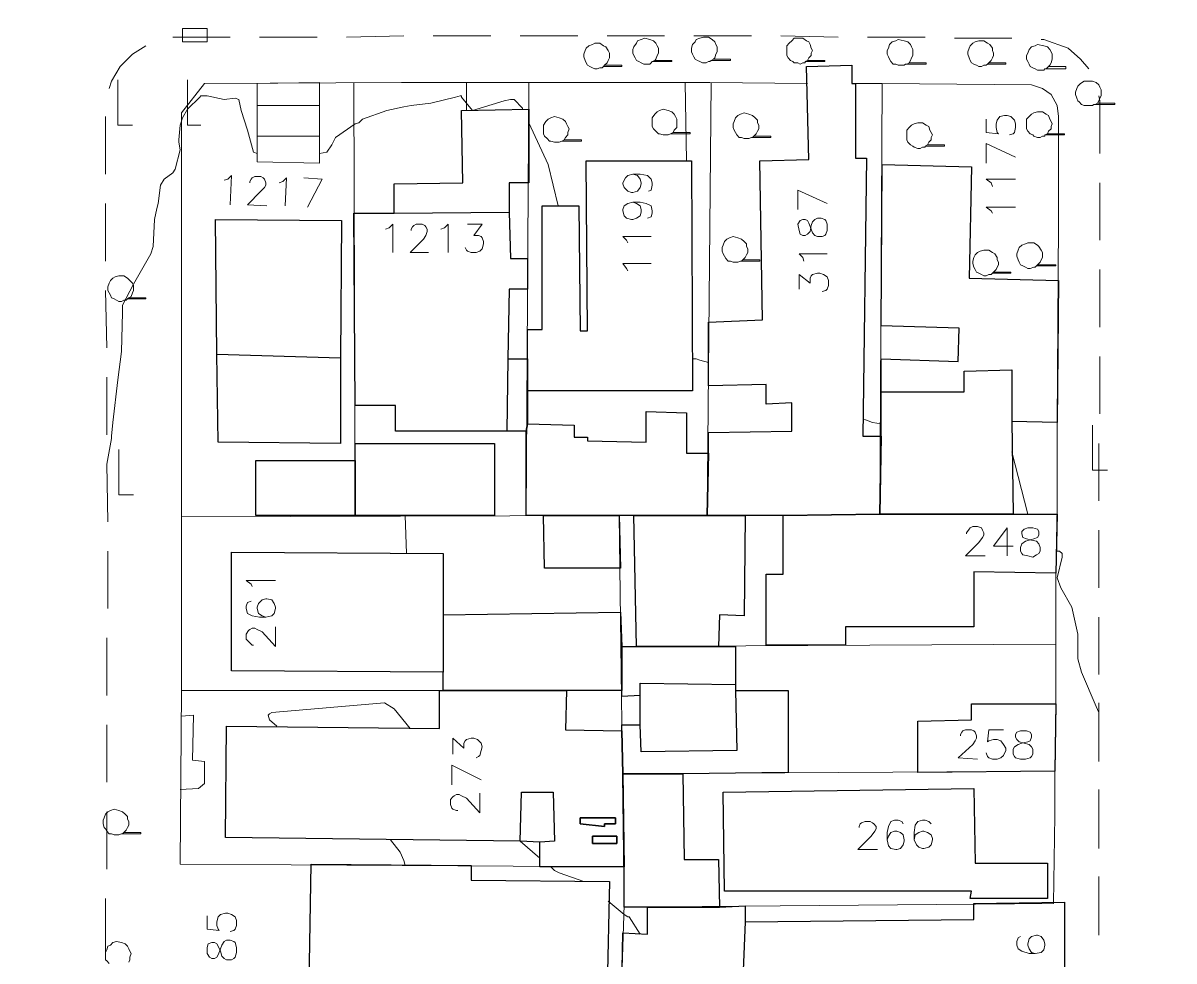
# Model space of a CAD drawing. Extents: x -2391 to 32076, y -11492 to 5852.
# Drawn here: x 4445.8 to 4525.4, y -1723.3 to -1658.4 of the extents above; entities that cross this region are included whole.
import ezdxf

# ---------------------------------------------------------------- set-up
doc = ezdxf.new("R2010")
doc.units = 0
doc.header["$LTSCALE"] = 7
for name, color, linetype in [('ALVE-CT', 3, 'CONTINUOUS'), ('PDF2_A101 - EDIFICACAO', 7, 'CONTINUOUS'), ('PDF2_A103 - PROJECAO_1', 7, 'CONTINUOUS'), ('PDF2_A112 - PRISMA_VENTILACAO', 7, 'CONTINUOUS'), ('PDF2_A118 - PISCINA', 7, 'CONTINUOUS'), ('PDF2_A122 - CASA_DE_MAQUINA', 7, 'CONTINUOUS'), ('PDF2_A123 - N DE PORTA', 7, 'CONTINUOUS'), ('PDF2_A124 - MURO', 7, 'CONTINUOUS'), ('PDF2_C301 - MEIO_FIO_2D', 7, 'CONTINUOUS'), ('PDF2_C317 - BOCA_LOBO', 7, 'CONTINUOUS'), ('PDF2_F602 - ARVORE_ISOLADA', 7, 'CONTINUOUS'), ('PDF2_I903 - POSTE', 7, 'CONTINUOUS'), ('PDF2_N1401 - CURVA_MESTRA', 7, 'CONTINUOUS'), ('PDF2_N1402 - CURVA_INTERMEDIARIA', 7, 'CONTINUOUS')]:
    doc.layers.add(name, color=color, linetype=linetype)

msp = doc.modelspace()

# ---------------------------------------------------------------- linework, layer by layer
at = {"layer": 'ALVE-CT'}
msp.add_circle((4550.796, -1271.53), 500, dxfattribs=at)
at = {"layer": 'PDF2_A101 - EDIFICACAO', "lineweight": 30}
for points in [[(4505.164, -1686.98), (4505.079, -1692.398), (4498.391, -1692.483), (4495.766, -1692.483), (4493.141, -1692.483), (4493.226, -1688.165), (4493.226, -1686.726), (4498.983, -1686.641), (4498.983, -1684.694), (4497.205, -1684.779), (4497.205, -1683.424), (4493.226, -1683.509), (4493.226, -1679.106), (4496.951, -1678.937), (4496.782, -1667.93), (4500.169, -1667.846), (4499.999, -1661.411), (4503.132, -1661.326), (4503.132, -1662.596), (4503.386, -1662.596), (4503.386, -1667.761), (4504.148, -1667.761), (4503.894, -1686.98)], [(4479.426, -1671.486), (4479.51, -1674.703), (4480.696, -1674.703), (4480.696, -1676.82), (4479.426, -1676.82), (4479.341, -1681.646), (4480.696, -1681.646), (4480.696, -1683.847), (4480.696, -1686.133), (4480.611, -1686.641), (4479.256, -1686.641), (4471.552, -1686.641), (4471.552, -1684.863), (4468.758, -1684.863), (4468.673, -1671.571), (4471.467, -1671.571), (4471.467, -1669.539), (4476.208, -1669.454), (4476.124, -1664.459), (4480.78, -1664.374), (4480.78, -1669.454), (4479.426, -1669.454)], [(4480.696, -1683.847), (4480.696, -1681.646), (4480.696, -1679.614), (4481.712, -1679.614), (4481.712, -1671.063), (4484.252, -1671.063), (4484.336, -1679.699), (4484.844, -1679.699), (4484.759, -1667.93), (4492.041, -1667.93), (4492.125, -1683.847)], [(4517.44, -1676.227), (4517.356, -1686.049), (4514.223, -1685.964), (4514.308, -1692.398), (4505.079, -1692.398), (4505.164, -1686.98), (4505.164, -1683.932), (4505.164, -1681.646), (4510.498, -1681.815), (4510.582, -1679.529), (4505.164, -1679.36), (4505.248, -1668.184), (4511.429, -1668.354), (4511.26, -1676.058)], [(4467.742, -1681.561), (4467.742, -1687.488), (4459.275, -1687.403), (4459.191, -1681.307), (4459.106, -1671.994), (4467.827, -1672.079)], [(4493.226, -1688.165), (4493.141, -1692.483), (4488.061, -1692.483), (4487.045, -1692.483), (4481.796, -1692.483), (4480.611, -1692.483), (4480.611, -1686.641), (4480.696, -1686.133), (4483.913, -1686.218), (4483.913, -1687.065), (4484.844, -1687.065), (4484.844, -1687.319), (4488.908, -1687.403), (4488.908, -1685.287), (4491.702, -1685.371), (4491.702, -1688.165)], [(4468.758, -1692.483), (4468.758, -1688.673), (4468.758, -1687.488), (4478.41, -1687.488), (4478.41, -1692.483)], [(4468.758, -1688.673), (4468.758, -1692.483), (4461.9, -1692.483), (4461.9, -1688.673)], [(4481.796, -1692.483), (4487.045, -1692.483), (4487.13, -1696.124), (4481.881, -1696.124)], [(4493.903, -1701.542), (4488.231, -1701.542), (4488.061, -1692.483), (4493.141, -1692.483), (4495.766, -1692.483), (4495.681, -1699.426), (4493.988, -1699.341)], [(4498.391, -1692.483), (4505.079, -1692.398), (4514.308, -1692.398), (4517.356, -1692.398), (4517.271, -1696.462), (4511.598, -1696.378), (4511.598, -1700.188), (4502.708, -1700.188), (4502.708, -1701.458), (4497.205, -1701.458), (4497.205, -1696.547), (4498.391, -1696.547)], [(4474.854, -1695.108), (4474.854, -1699.341), (4487.13, -1699.172), (4487.215, -1701.542), (4487.215, -1704.59), (4483.405, -1704.59), (4474.854, -1704.59), (4474.854, -1703.32), (4460.207, -1703.236), (4460.207, -1695.023)], [(4495.089, -1704.167), (4495.089, -1704.59), (4498.729, -1704.59), (4498.729, -1710.263), (4491.448, -1710.347), (4487.299, -1710.347), (4487.215, -1707.384), (4487.215, -1706.961), (4488.485, -1706.961), (4488.485, -1704.929), (4487.215, -1705.014), (4487.215, -1704.59), (4487.215, -1701.542), (4488.231, -1701.542), (4493.903, -1701.542), (4495.089, -1701.542)], [(4483.405, -1704.59), (4483.32, -1707.299), (4487.215, -1707.384), (4487.299, -1710.347), (4487.384, -1716.782), (4481.542, -1716.782), (4481.542, -1715.089), (4480.188, -1715.004), (4459.783, -1714.75), (4459.868, -1707.045), (4474.6, -1707.215), (4474.6, -1704.59), (4474.854, -1704.59)], [(4517.186, -1710.178), (4507.704, -1710.263), (4507.704, -1706.707), (4511.429, -1706.622), (4511.429, -1705.521), (4517.271, -1705.521)], [(4493.988, -1719.576), (4488.993, -1719.576), (4487.384, -1719.576), (4487.384, -1719.407), (4487.384, -1716.782), (4487.299, -1710.347), (4491.448, -1710.347), (4491.533, -1716.274), (4493.903, -1716.274)], [(4511.598, -1711.363), (4511.683, -1716.528), (4516.678, -1716.528), (4516.678, -1718.983), (4511.344, -1718.983), (4511.429, -1718.475), (4494.327, -1718.475), (4494.242, -1711.617)], [(4484.336, -1713.819), (4486.029, -1713.988), (4486.029, -1713.819), (4486.791, -1713.819), (4486.791, -1713.395), (4484.336, -1713.395)], [(4485.183, -1714.665), (4485.183, -1715.173), (4486.029, -1715.173), (4486.876, -1715.173), (4486.876, -1714.665)], [(4487.215, -1725.079), (4487.13, -1728.466), (4482.643, -1728.466), (4482.643, -1727.873), (4465.541, -1727.534), (4465.71, -1716.613), (4476.801, -1716.697), (4476.801, -1717.713), (4486.368, -1717.798), (4486.199, -1725.079)], [(4517.863, -1719.237), (4517.863, -1728.381), (4508.466, -1728.381), (4508.127, -1728.381), (4508.127, -1727.196), (4499.407, -1727.111), (4499.407, -1728.466), (4495.427, -1728.466), (4495.173, -1728.466), (4487.13, -1728.466), (4487.215, -1725.079), (4487.299, -1721.354), (4488.993, -1721.439), (4488.993, -1719.576), (4493.988, -1719.576), (4495.766, -1719.491), (4495.766, -1720.592), (4511.598, -1720.423), (4511.598, -1719.322)]]:
    msp.add_lwpolyline(points, close=True, dxfattribs=at)
at = {"layer": 'PDF2_A103 - PROJECAO_1', "lineweight": 30}
for points in [[(4479.341, -1681.646), (4479.256, -1686.641), (4471.552, -1686.641), (4471.552, -1684.863), (4468.758, -1684.863), (4468.673, -1671.571), (4471.467, -1671.571), (4479.426, -1671.486), (4479.51, -1674.703), (4480.696, -1674.703), (4480.696, -1676.82), (4479.426, -1676.82)], [(4467.742, -1681.561), (4467.742, -1687.488), (4459.275, -1687.403), (4459.191, -1681.307)], [(4514.223, -1685.964), (4514.308, -1692.398), (4505.079, -1692.398), (4505.164, -1686.98), (4505.164, -1683.932), (4510.921, -1683.932), (4510.921, -1682.493), (4514.223, -1682.408)], [(4474.854, -1699.341), (4474.854, -1703.32), (4460.207, -1703.236), (4460.207, -1695.023), (4474.854, -1695.108)], [(4495.089, -1704.167), (4495.089, -1704.59), (4495.173, -1708.739), (4488.569, -1708.823), (4488.485, -1706.961), (4488.485, -1704.929), (4488.485, -1704.082)], [(4495.766, -1720.592), (4495.427, -1728.466), (4495.173, -1728.466), (4487.13, -1728.466), (4487.215, -1725.079), (4487.299, -1721.354), (4488.993, -1721.439), (4488.993, -1719.576), (4493.988, -1719.576), (4495.766, -1719.491)]]:
    msp.add_lwpolyline(points, close=True, dxfattribs=at)
at = {"layer": 'PDF2_A112 - PRISMA_VENTILACAO', "lineweight": 30}
for points in [[(4484.336, -1713.395), (4486.791, -1713.395), (4486.791, -1713.819), (4486.029, -1713.819), (4486.029, -1713.988), (4484.336, -1713.819)], [(4485.183, -1714.665), (4486.876, -1714.665), (4486.876, -1715.173), (4486.029, -1715.173), (4485.183, -1715.173)]]:
    msp.add_lwpolyline(points, close=True, dxfattribs=at)
at = {"layer": 'PDF2_A118 - PISCINA', "lineweight": 9}
msp.add_lwpolyline([(4461.985, -1668.015), (4461.985, -1662.596), (4466.303, -1662.512), (4466.303, -1668.1)], close=True, dxfattribs=at)
for points in [[(4461.985, -1664.12), (4466.303, -1664.12)], [(4461.985, -1666.237), (4466.303, -1666.237)]]:
    msp.add_lwpolyline(points, dxfattribs=at)
at = {"layer": 'PDF2_A122 - CASA_DE_MAQUINA', "lineweight": 30}
msp.add_lwpolyline([(4481.542, -1715.089), (4480.188, -1715.004), (4480.272, -1711.617), (4482.474, -1711.617), (4482.558, -1715.004)], close=True, dxfattribs=at)
at = {"layer": 'PDF2_A123 - N DE PORTA', "lineweight": 9}
for points in [[(4512.445, -1665.052), (4512.445, -1665.983), (4513.292, -1666.068), (4513.207, -1665.983), (4513.122, -1665.644), (4513.122, -1665.39), (4513.207, -1665.136), (4513.376, -1664.882), (4513.715, -1664.798), (4513.884, -1664.798), (4514.138, -1664.882), (4514.392, -1665.136), (4514.477, -1665.39), (4514.477, -1665.644), (4514.392, -1665.983), (4514.308, -1666.068), (4514.054, -1666.152)], [(4514.477, -1667.676), (4512.445, -1666.745), (4512.445, -1668.1)], [(4487.977, -1668.862), (4488.315, -1668.946), (4488.485, -1669.2), (4488.569, -1669.454), (4488.569, -1669.539), (4488.485, -1669.793), (4488.315, -1670.047), (4487.977, -1670.132), (4487.892, -1670.132), (4487.638, -1670.047), (4487.384, -1669.793), (4487.299, -1669.539), (4487.299, -1669.454), (4487.469, -1669.116), (4487.638, -1668.946), (4487.977, -1668.862), (4488.485, -1668.862), (4488.993, -1668.946), (4489.247, -1669.2), (4489.331, -1669.454), (4489.331, -1669.624), (4489.247, -1669.962), (4489.077, -1670.047)], [(4459.699, -1669.285), (4459.953, -1669.2), (4460.207, -1668.946), (4460.122, -1670.978)], [(4461.477, -1669.454), (4461.477, -1669.37), (4461.561, -1669.2), (4461.646, -1669.116), (4461.815, -1669.031), (4462.239, -1669.031), (4462.408, -1669.116), (4462.493, -1669.2), (4462.577, -1669.454), (4462.577, -1669.624), (4462.493, -1669.793), (4462.239, -1670.047), (4461.307, -1670.978), (4462.662, -1671.063)], [(4463.509, -1669.454), (4463.763, -1669.37), (4464.017, -1669.116), (4463.932, -1671.063)], [(4465.456, -1671.148), (4466.472, -1669.2), (4465.202, -1669.116)], [(4512.868, -1669.708), (4512.784, -1669.454), (4512.445, -1669.2), (4514.477, -1669.2)], [(4501.438, -1670.894), (4499.407, -1669.962), (4499.407, -1671.317)], [(4487.977, -1670.809), (4488.231, -1670.894), (4488.485, -1671.063), (4488.569, -1671.317), (4488.569, -1671.486), (4488.485, -1671.74), (4488.231, -1671.91), (4487.977, -1671.994), (4487.892, -1671.994), (4487.553, -1671.91), (4487.384, -1671.74), (4487.299, -1671.402), (4487.299, -1671.317), (4487.384, -1671.063), (4487.638, -1670.894), (4487.977, -1670.809), (4488.485, -1670.809), (4488.908, -1670.894), (4489.247, -1671.063), (4489.331, -1671.402), (4489.331, -1671.571), (4489.247, -1671.825), (4488.993, -1671.91)], [(4512.868, -1671.571), (4512.784, -1671.402), (4512.445, -1671.148), (4514.477, -1671.148)], [(4470.874, -1672.671), (4471.128, -1672.587), (4471.382, -1672.333), (4471.382, -1674.28)], [(4472.652, -1672.756), (4472.652, -1672.671), (4472.737, -1672.502), (4472.822, -1672.417), (4472.991, -1672.333), (4473.414, -1672.333), (4473.584, -1672.417), (4473.668, -1672.502), (4473.753, -1672.671), (4473.753, -1672.841), (4473.668, -1673.095), (4473.499, -1673.349), (4472.568, -1674.28), (4473.838, -1674.28)], [(4474.684, -1672.671), (4474.938, -1672.587), (4475.192, -1672.333), (4475.192, -1674.28)], [(4476.547, -1672.333), (4477.563, -1672.333), (4476.97, -1673.095), (4477.309, -1673.095), (4477.478, -1673.179), (4477.563, -1673.264), (4477.648, -1673.518), (4477.648, -1673.687), (4477.563, -1674.026), (4477.394, -1674.195), (4477.14, -1674.28), (4476.801, -1674.28), (4476.547, -1674.195), (4476.462, -1674.111), (4476.378, -1673.941)], [(4487.638, -1673.603), (4487.553, -1673.433), (4487.299, -1673.179), (4489.247, -1673.179)], [(4499.83, -1674.873), (4499.745, -1674.619), (4499.491, -1674.365), (4501.438, -1674.365)], [(4487.638, -1675.55), (4487.553, -1675.381), (4487.299, -1675.042), (4489.247, -1675.042)], [(4499.491, -1676.82), (4499.491, -1675.804), (4500.253, -1676.397), (4500.253, -1676.058), (4500.338, -1675.889), (4500.423, -1675.804), (4500.761, -1675.719), (4500.931, -1675.719), (4501.184, -1675.804), (4501.438, -1675.973), (4501.523, -1676.227), (4501.523, -1676.566), (4501.438, -1676.82), (4501.354, -1676.905), (4501.1, -1676.989)], [(4511.09, -1693.753), (4511.09, -1693.668), (4511.26, -1693.414), (4511.344, -1693.33), (4511.514, -1693.245), (4511.852, -1693.245), (4512.106, -1693.33), (4512.191, -1693.499), (4512.276, -1693.668), (4512.276, -1693.838), (4512.191, -1694.007), (4511.937, -1694.346), (4511.006, -1695.277), (4512.36, -1695.277)], [(4513.884, -1695.277), (4513.884, -1693.33), (4512.953, -1694.6), (4514.308, -1694.6)], [(4461.646, -1697.394), (4461.561, -1697.224), (4461.223, -1696.97), (4463.255, -1696.97)], [(4461.561, -1698.41), (4461.307, -1698.494), (4461.223, -1698.748), (4461.223, -1698.918), (4461.307, -1699.256), (4461.646, -1699.426), (4462.154, -1699.51), (4462.577, -1699.51), (4463.001, -1699.426), (4463.17, -1699.256), (4463.255, -1698.918), (4463.255, -1698.833), (4463.17, -1698.579), (4463.001, -1698.325), (4462.662, -1698.24), (4462.577, -1698.24), (4462.323, -1698.325), (4462.069, -1698.579), (4461.985, -1698.833), (4461.985, -1698.918), (4462.069, -1699.256), (4462.323, -1699.426), (4462.577, -1699.51)], [(4461.731, -1701.458), (4461.646, -1701.458), (4461.477, -1701.288), (4461.392, -1701.204), (4461.223, -1701.034), (4461.223, -1700.696), (4461.392, -1700.442), (4461.477, -1700.357), (4461.646, -1700.272), (4461.815, -1700.272), (4461.985, -1700.357), (4462.323, -1700.526), (4463.255, -1701.542), (4463.255, -1700.188)], [(4475.531, -1708.993), (4475.531, -1707.892), (4476.293, -1708.569), (4476.293, -1708.231), (4476.378, -1708.061), (4476.462, -1707.977), (4476.801, -1707.892), (4476.97, -1707.892), (4477.224, -1707.977), (4477.478, -1708.231), (4477.563, -1708.485), (4477.478, -1708.739), (4477.394, -1709.077), (4477.309, -1709.162), (4477.14, -1709.247)], [(4510.667, -1707.723), (4510.667, -1707.638), (4510.752, -1707.469), (4510.836, -1707.384), (4511.006, -1707.299), (4511.429, -1707.299), (4511.598, -1707.384), (4511.683, -1707.469), (4511.768, -1707.723), (4511.768, -1707.892), (4511.683, -1708.061), (4511.514, -1708.315), (4510.498, -1709.247), (4511.852, -1709.331)], [(4513.63, -1707.299), (4512.614, -1707.299), (4512.53, -1708.146), (4512.614, -1708.061), (4512.953, -1707.977), (4513.207, -1707.977), (4513.461, -1708.061), (4513.63, -1708.315), (4513.8, -1708.569), (4513.8, -1708.739), (4513.63, -1709.077), (4513.461, -1709.247), (4513.207, -1709.331), (4512.868, -1709.331), (4512.614, -1709.247), (4512.53, -1709.162), (4512.445, -1708.908)], [(4477.478, -1710.771), (4475.446, -1709.755), (4475.446, -1711.109)], [(4475.87, -1712.887), (4475.785, -1712.887), (4475.531, -1712.803), (4475.446, -1712.718), (4475.362, -1712.464), (4475.362, -1712.125), (4475.531, -1711.956), (4475.616, -1711.871), (4475.785, -1711.787), (4475.954, -1711.787), (4476.124, -1711.871), (4476.462, -1712.041), (4477.394, -1713.057), (4477.394, -1711.702)], [(4503.64, -1714.073), (4503.64, -1713.988), (4503.724, -1713.819), (4503.809, -1713.734), (4504.063, -1713.649), (4504.402, -1713.649), (4504.571, -1713.734), (4504.656, -1713.819), (4504.825, -1713.988), (4504.825, -1714.157), (4504.74, -1714.327), (4504.486, -1714.665), (4503.555, -1715.597), (4504.91, -1715.597)], [(4506.688, -1713.819), (4506.603, -1713.649), (4506.349, -1713.565), (4506.095, -1713.565), (4505.841, -1713.649), (4505.672, -1713.988), (4505.587, -1714.411), (4505.587, -1714.919), (4505.672, -1715.343), (4505.841, -1715.512), (4506.18, -1715.597), (4506.264, -1715.597), (4506.518, -1715.512), (4506.688, -1715.258), (4506.772, -1715.004), (4506.772, -1714.919), (4506.688, -1714.581), (4506.518, -1714.411), (4506.264, -1714.327), (4506.095, -1714.327), (4505.841, -1714.411), (4505.672, -1714.665), (4505.587, -1714.919)], [(4508.635, -1713.819), (4508.466, -1713.649), (4508.212, -1713.565), (4508.042, -1713.565), (4507.704, -1713.649), (4507.534, -1713.903), (4507.45, -1714.411), (4507.45, -1714.919), (4507.619, -1715.258), (4507.788, -1715.427), (4508.042, -1715.512), (4508.127, -1715.512), (4508.466, -1715.427), (4508.635, -1715.258), (4508.72, -1714.919), (4508.72, -1714.835), (4508.635, -1714.581), (4508.381, -1714.411), (4508.127, -1714.327), (4508.042, -1714.327), (4507.788, -1714.411), (4507.534, -1714.581), (4507.45, -1714.919)], [(4458.513, -1720.169), (4458.513, -1721.1), (4459.36, -1721.185), (4459.275, -1721.1), (4459.191, -1720.846), (4459.191, -1720.592), (4459.275, -1720.253), (4459.445, -1720.084), (4459.783, -1719.999), (4459.953, -1719.999), (4460.207, -1720.084), (4460.461, -1720.253), (4460.545, -1720.507), (4460.545, -1720.846), (4460.461, -1721.1), (4460.376, -1721.185), (4460.122, -1721.269)], [(4514.816, -1721.608), (4514.646, -1721.693), (4514.562, -1721.946), (4514.562, -1722.2), (4514.646, -1722.454), (4514.9, -1722.624), (4515.408, -1722.793), (4515.832, -1722.793), (4516.255, -1722.708), (4516.424, -1722.539), (4516.509, -1722.2), (4516.509, -1722.116), (4516.424, -1721.862), (4516.255, -1721.608), (4516.001, -1721.523), (4515.916, -1721.523), (4515.578, -1721.608), (4515.408, -1721.777), (4515.324, -1722.116), (4515.324, -1722.2), (4515.408, -1722.454), (4515.578, -1722.708), (4515.832, -1722.793)]]:
    msp.add_lwpolyline(points, dxfattribs=at)
for points in [[(4499.491, -1672.756), (4499.576, -1673.01), (4499.745, -1673.095), (4499.915, -1673.095), (4500.084, -1673.01), (4500.253, -1672.841), (4500.338, -1672.417), (4500.423, -1672.164), (4500.592, -1671.994), (4500.761, -1671.91), (4501.015, -1671.91), (4501.269, -1671.994), (4501.354, -1672.079), (4501.438, -1672.333), (4501.438, -1672.756), (4501.354, -1673.01), (4501.269, -1673.095), (4501.1, -1673.179), (4500.761, -1673.179), (4500.592, -1673.095), (4500.423, -1672.925), (4500.338, -1672.671), (4500.169, -1672.248), (4500.084, -1672.079), (4499.915, -1671.994), (4499.745, -1671.994), (4499.576, -1672.079), (4499.407, -1672.333)], [(4515.324, -1693.33), (4515.07, -1693.414), (4514.9, -1693.584), (4514.9, -1693.753), (4514.985, -1694.007), (4515.239, -1694.092), (4515.578, -1694.176), (4515.916, -1694.261), (4516.086, -1694.43), (4516.17, -1694.684), (4516.17, -1694.938), (4516.086, -1695.108), (4515.916, -1695.192), (4515.662, -1695.362), (4515.324, -1695.277), (4514.985, -1695.192), (4514.9, -1695.108), (4514.816, -1694.938), (4514.816, -1694.684), (4514.9, -1694.43), (4515.154, -1694.261), (4515.408, -1694.176), (4515.747, -1694.092), (4516.001, -1694.007), (4516.086, -1693.838), (4516.086, -1693.584), (4516.001, -1693.414), (4515.662, -1693.33)], [(4514.816, -1707.384), (4514.562, -1707.469), (4514.477, -1707.638), (4514.477, -1707.807), (4514.562, -1707.977), (4514.731, -1708.146), (4515.07, -1708.231), (4515.408, -1708.315), (4515.578, -1708.485), (4515.662, -1708.654), (4515.662, -1708.993), (4515.578, -1709.162), (4515.493, -1709.247), (4515.154, -1709.331), (4514.816, -1709.331), (4514.477, -1709.247), (4514.392, -1709.162), (4514.308, -1708.993), (4514.308, -1708.654), (4514.392, -1708.485), (4514.646, -1708.315), (4514.9, -1708.231), (4515.324, -1708.146), (4515.493, -1708.061), (4515.578, -1707.807), (4515.578, -1707.638), (4515.493, -1707.469), (4515.239, -1707.384)], [(4458.513, -1722.793), (4458.683, -1723.047), (4458.852, -1723.132), (4459.021, -1723.132), (4459.191, -1723.047), (4459.275, -1722.878), (4459.445, -1722.454), (4459.529, -1722.2), (4459.699, -1721.946), (4459.868, -1721.862), (4460.122, -1721.862), (4460.376, -1721.946), (4460.461, -1722.031), (4460.545, -1722.37), (4460.545, -1722.708), (4460.461, -1723.047), (4460.376, -1723.132), (4460.207, -1723.216), (4459.868, -1723.216), (4459.699, -1723.132), (4459.529, -1722.962), (4459.445, -1722.624), (4459.275, -1722.285), (4459.191, -1722.116), (4459.021, -1722.031), (4458.852, -1722.031), (4458.598, -1722.116), (4458.513, -1722.37)]]:
    msp.add_lwpolyline(points, close=True, dxfattribs=at)
at = {"layer": 'PDF2_A124 - MURO', "lineweight": 9}
for points in [[(4487.384, -1716.782), (4456.651, -1716.613), (4456.735, -1704.59), (4456.735, -1696.293), (4456.735, -1692.737), (4456.735, -1692.568), (4456.735, -1690.282), (4456.735, -1689.689), (4456.735, -1664.628), (4458.344, -1662.596), (4471.975, -1662.512), (4473.753, -1662.512), (4491.617, -1662.512), (4491.702, -1662.512), (4493.311, -1662.512), (4500.084, -1662.596)], [(4468.673, -1662.512), (4468.758, -1692.483)], [(4476.462, -1664.459), (4476.462, -1662.512)], [(4480.78, -1662.512), (4480.611, -1692.483)], [(4491.617, -1662.512), (4491.702, -1667.93)], [(4493.395, -1662.512), (4493.141, -1692.483)], [(4503.132, -1662.596), (4503.386, -1662.596), (4505.248, -1662.596), (4515.578, -1662.681), (4516.34, -1662.935), (4516.932, -1663.358), (4517.356, -1664.12), (4517.44, -1664.882), (4517.44, -1668.523), (4517.44, -1672.248), (4517.356, -1686.133), (4517.356, -1691.89), (4517.271, -1696.547), (4517.271, -1701.288), (4517.271, -1701.373), (4517.271, -1705.437), (4517.186, -1710.178), (4517.186, -1713.226), (4517.102, -1719.322), (4487.384, -1719.576)], [(4505.248, -1662.596), (4505.079, -1692.398)], [(4456.735, -1692.568), (4517.356, -1692.398)], [(4472.229, -1692.483), (4472.314, -1695.108)], [(4486.375, -1767.363), (4486.537, -1746.33), (4487.384, -1719.407), (4487.045, -1692.483)], [(4517.271, -1701.373), (4487.215, -1701.542)], [(4456.735, -1704.59), (4487.215, -1704.59)], [(4456.651, -1711.448), (4457.921, -1711.363), (4458.344, -1711.025), (4458.344, -1709.501), (4457.497, -1709.416), (4457.582, -1706.283), (4456.735, -1706.368)], [(4487.299, -1710.347), (4517.186, -1710.178)]]:
    msp.add_lwpolyline(points, dxfattribs=at)
at = {"layer": 'PDF2_C301 - MEIO_FIO_2D', "lineweight": 9}
for points in [[(4460.122, -1659.379), (4456.566, -1659.379), (4456.143, -1659.379)], [(4466.133, -1659.379), (4462.154, -1659.379)], [(4472.144, -1659.294), (4468.165, -1659.379)], [(4478.156, -1659.294), (4474.176, -1659.294)], [(4484.167, -1659.294), (4480.188, -1659.294)], [(4490.178, -1659.294), (4486.199, -1659.294)], [(4496.189, -1659.294), (4494.581, -1659.294), (4492.21, -1659.294)], [(4502.2, -1659.379), (4498.221, -1659.294)], [(4508.212, -1659.379), (4504.232, -1659.379)], [(4454.28, -1659.972), (4453.349, -1660.564), (4452.502, -1661.411), (4451.909, -1662.427), (4451.74, -1662.935)], [(4454.28, -1659.972), (4454.28, -1659.972)], [(4514.223, -1659.464), (4514.054, -1659.464), (4510.244, -1659.464)], [(4519.557, -1661.58), (4518.964, -1660.903), (4518.117, -1660.141), (4516.424, -1659.548), (4516.255, -1659.548)], [(4520.319, -1667.422), (4520.319, -1666.999), (4520.319, -1663.782), (4520.234, -1663.443)], [(4451.486, -1664.882), (4451.486, -1664.967), (4451.486, -1668.862)], [(4520.319, -1673.433), (4520.319, -1669.454)], [(4451.486, -1670.894), (4451.486, -1674.873)], [(4520.319, -1679.445), (4520.319, -1675.465)], [(4451.486, -1676.905), (4451.571, -1680.884)], [(4520.319, -1685.456), (4520.319, -1681.477)], [(4451.571, -1682.916), (4451.571, -1686.895)], [(4520.234, -1691.467), (4520.234, -1687.488)], [(4451.571, -1688.927), (4451.655, -1692.906)], [(4520.234, -1697.478), (4520.234, -1693.499)], [(4451.655, -1694.938), (4451.655, -1696.378), (4451.655, -1698.918)], [(4520.234, -1703.49), (4520.234, -1699.51)], [(4451.571, -1700.95), (4451.571, -1704.929)], [(4520.234, -1709.501), (4520.234, -1705.437)], [(4451.571, -1706.961), (4451.571, -1710.94)], [(4520.234, -1715.512), (4520.234, -1711.448)], [(4451.571, -1712.972), (4451.571, -1716.951)], [(4520.234, -1721.523), (4520.234, -1717.459)], [(4451.486, -1718.983), (4451.486, -1722.962)]]:
    msp.add_lwpolyline(points, dxfattribs=at)
at = {"layer": 'PDF2_C317 - BOCA_LOBO', "lineweight": 9}
msp.add_lwpolyline([(4456.82, -1659.718), (4458.513, -1659.718), (4458.513, -1658.786), (4456.82, -1658.786)], close=True, dxfattribs=at)
at = {"layer": 'PDF2_F602 - ARVORE_ISOLADA', "lineweight": 9}
for points in [[(4493.565, -1660.903), (4493.395, -1660.988), (4493.311, -1661.072), (4493.226, -1661.072), (4493.057, -1661.157), (4492.803, -1661.157), (4492.633, -1661.072), (4492.464, -1660.988), (4492.295, -1660.903), (4492.21, -1660.734), (4492.125, -1660.564), (4492.041, -1660.395), (4492.041, -1660.141), (4492.125, -1659.887), (4492.295, -1659.718), (4492.379, -1659.548), (4492.633, -1659.464), (4492.887, -1659.379), (4493.226, -1659.379), (4493.48, -1659.548), (4493.649, -1659.718), (4493.734, -1659.887), (4493.819, -1660.056), (4493.819, -1660.226), (4493.819, -1660.395), (4493.734, -1660.564), (4493.649, -1660.818), (4493.565, -1660.903), (4493.395, -1660.988), (4494.75, -1660.988), (4494.75, -1660.903)], [(4486.029, -1661.326), (4485.945, -1661.411), (4485.86, -1661.496), (4485.691, -1661.496), (4485.521, -1661.58), (4485.352, -1661.58), (4485.183, -1661.496), (4485.013, -1661.411), (4484.844, -1661.326), (4484.759, -1661.157), (4484.675, -1660.988), (4484.59, -1660.734), (4484.59, -1660.564), (4484.675, -1660.31), (4484.759, -1660.141), (4484.929, -1659.972), (4485.183, -1659.887), (4485.352, -1659.802), (4485.691, -1659.802), (4485.945, -1659.972), (4486.114, -1660.056), (4486.283, -1660.31), (4486.368, -1660.48), (4486.368, -1660.649), (4486.368, -1660.818), (4486.283, -1660.988), (4486.199, -1661.157), (4486.029, -1661.326), (4485.945, -1661.411), (4487.215, -1661.411), (4487.215, -1661.326)], [(4489.501, -1660.988), (4489.331, -1661.072), (4489.247, -1661.157), (4489.162, -1661.242), (4488.993, -1661.242), (4488.739, -1661.242), (4488.569, -1661.157), (4488.4, -1661.072), (4488.231, -1660.988), (4488.146, -1660.818), (4488.061, -1660.649), (4487.977, -1660.48), (4487.977, -1660.226), (4488.061, -1660.056), (4488.231, -1659.802), (4488.315, -1659.633), (4488.569, -1659.548), (4488.823, -1659.464), (4489.162, -1659.548), (4489.416, -1659.633), (4489.585, -1659.802), (4489.67, -1659.972), (4489.755, -1660.141), (4489.755, -1660.31), (4489.755, -1660.48), (4489.67, -1660.649), (4489.585, -1660.903), (4489.501, -1660.988), (4489.331, -1661.072), (4490.686, -1661.072), (4490.686, -1660.988)], [(4500.084, -1660.988), (4499.915, -1661.072), (4499.915, -1661.157), (4499.745, -1661.157), (4499.576, -1661.242), (4499.407, -1661.157), (4499.153, -1661.157), (4499.068, -1661.072), (4498.899, -1660.988), (4498.729, -1660.818), (4498.645, -1660.649), (4498.645, -1660.395), (4498.645, -1660.226), (4498.645, -1659.972), (4498.814, -1659.802), (4498.983, -1659.633), (4499.153, -1659.464), (4499.407, -1659.464), (4499.745, -1659.464), (4499.999, -1659.633), (4500.169, -1659.718), (4500.253, -1659.887), (4500.338, -1660.141), (4500.423, -1660.31), (4500.338, -1660.48), (4500.338, -1660.649), (4500.169, -1660.818), (4500.084, -1660.988), (4499.915, -1661.072), (4501.269, -1661.072), (4501.269, -1660.988)], [(4507.111, -1661.157), (4506.942, -1661.242), (4506.857, -1661.242), (4506.772, -1661.326), (4506.518, -1661.326), (4506.349, -1661.326), (4506.18, -1661.242), (4506.01, -1661.242), (4505.841, -1661.072), (4505.756, -1660.903), (4505.672, -1660.734), (4505.587, -1660.564), (4505.587, -1660.31), (4505.672, -1660.141), (4505.756, -1659.887), (4505.926, -1659.718), (4506.18, -1659.633), (4506.349, -1659.548), (4506.772, -1659.633), (4507.026, -1659.718), (4507.196, -1659.887), (4507.28, -1660.056), (4507.365, -1660.226), (4507.365, -1660.395), (4507.365, -1660.649), (4507.28, -1660.818), (4507.196, -1660.988), (4507.111, -1661.157), (4506.942, -1661.242), (4508.296, -1661.242), (4508.296, -1661.157)], [(4512.614, -1661.157), (4512.53, -1661.242), (4512.445, -1661.326), (4512.276, -1661.326), (4512.106, -1661.411), (4511.937, -1661.411), (4511.768, -1661.326), (4511.598, -1661.242), (4511.429, -1661.157), (4511.344, -1660.988), (4511.26, -1660.818), (4511.175, -1660.564), (4511.175, -1660.395), (4511.26, -1660.141), (4511.344, -1659.972), (4511.514, -1659.802), (4511.683, -1659.718), (4511.937, -1659.633), (4512.276, -1659.633), (4512.53, -1659.802), (4512.699, -1659.887), (4512.868, -1660.141), (4512.868, -1660.31), (4512.953, -1660.48), (4512.953, -1660.649), (4512.868, -1660.818), (4512.784, -1660.988), (4512.614, -1661.157), (4512.53, -1661.242), (4513.8, -1661.242), (4513.8, -1661.157)], [(4516.763, -1661.411), (4516.594, -1661.58), (4516.509, -1661.58), (4516.424, -1661.665), (4516.17, -1661.665), (4516.001, -1661.665), (4515.832, -1661.58), (4515.662, -1661.496), (4515.493, -1661.411), (4515.408, -1661.242), (4515.324, -1661.072), (4515.239, -1660.903), (4515.239, -1660.649), (4515.324, -1660.48), (4515.408, -1660.226), (4515.578, -1660.056), (4515.832, -1659.972), (4516.001, -1659.887), (4516.424, -1659.972), (4516.678, -1660.056), (4516.848, -1660.226), (4516.932, -1660.395), (4517.017, -1660.564), (4517.017, -1660.734), (4517.017, -1660.903), (4516.932, -1661.157), (4516.848, -1661.326), (4516.763, -1661.411), (4516.594, -1661.58), (4517.948, -1661.58), (4517.948, -1661.411)], [(4520.149, -1663.951), (4519.98, -1664.036), (4519.895, -1664.036), (4519.811, -1664.12), (4519.557, -1664.12), (4519.387, -1664.12), (4519.218, -1664.12), (4519.049, -1664.036), (4518.879, -1663.866), (4518.795, -1663.782), (4518.71, -1663.612), (4518.625, -1663.358), (4518.625, -1663.189), (4518.71, -1662.935), (4518.795, -1662.766), (4518.964, -1662.596), (4519.218, -1662.427), (4519.472, -1662.427), (4519.811, -1662.427), (4520.065, -1662.512), (4520.234, -1662.681), (4520.319, -1662.85), (4520.403, -1663.02), (4520.403, -1663.274), (4520.403, -1663.443), (4520.319, -1663.612), (4520.234, -1663.782), (4520.149, -1663.951), (4519.98, -1664.036), (4521.335, -1664.036), (4521.335, -1663.951)], [(4483.236, -1666.491), (4483.066, -1666.576), (4482.897, -1666.66), (4482.728, -1666.66), (4482.558, -1666.66), (4482.304, -1666.576), (4482.22, -1666.576), (4482.05, -1666.406), (4481.881, -1666.237), (4481.796, -1666.068), (4481.796, -1665.898), (4481.796, -1665.644), (4481.796, -1665.475), (4481.966, -1665.221), (4482.135, -1665.052), (4482.304, -1664.967), (4482.558, -1664.882), (4482.897, -1664.967), (4483.151, -1665.052), (4483.32, -1665.221), (4483.405, -1665.39), (4483.49, -1665.56), (4483.574, -1665.729), (4483.49, -1665.983), (4483.49, -1666.152), (4483.32, -1666.322), (4483.236, -1666.491), (4483.066, -1666.576), (4484.421, -1666.576), (4484.421, -1666.491)], [(4490.771, -1665.983), (4490.601, -1666.068), (4490.432, -1666.152), (4490.263, -1666.152), (4490.093, -1666.152), (4489.839, -1666.068), (4489.755, -1666.068), (4489.585, -1665.898), (4489.416, -1665.729), (4489.331, -1665.56), (4489.331, -1665.39), (4489.331, -1665.136), (4489.331, -1664.967), (4489.501, -1664.713), (4489.67, -1664.544), (4489.839, -1664.459), (4490.093, -1664.374), (4490.432, -1664.459), (4490.686, -1664.544), (4490.855, -1664.713), (4490.94, -1664.882), (4491.025, -1665.052), (4491.025, -1665.221), (4491.025, -1665.475), (4491.025, -1665.644), (4490.855, -1665.814), (4490.771, -1665.983), (4490.601, -1666.068), (4491.956, -1666.068), (4491.956, -1665.983)], [(4496.359, -1666.237), (4496.274, -1666.322), (4496.189, -1666.322), (4496.02, -1666.406), (4495.851, -1666.406), (4495.681, -1666.406), (4495.512, -1666.322), (4495.343, -1666.322), (4495.173, -1666.152), (4495.089, -1665.983), (4495.004, -1665.814), (4494.919, -1665.644), (4494.919, -1665.39), (4495.004, -1665.221), (4495.089, -1664.967), (4495.258, -1664.798), (4495.427, -1664.713), (4495.681, -1664.628), (4496.02, -1664.713), (4496.274, -1664.798), (4496.443, -1664.967), (4496.613, -1665.136), (4496.613, -1665.306), (4496.697, -1665.475), (4496.697, -1665.729), (4496.613, -1665.898), (4496.528, -1666.068), (4496.359, -1666.237), (4496.274, -1666.322), (4497.544, -1666.322), (4497.544, -1666.237)], [(4516.678, -1666.068), (4516.509, -1666.152), (4516.509, -1666.237), (4516.34, -1666.237), (4516.17, -1666.322), (4516.001, -1666.322), (4515.747, -1666.237), (4515.662, -1666.152), (4515.493, -1666.068), (4515.324, -1665.898), (4515.239, -1665.729), (4515.239, -1665.475), (4515.239, -1665.306), (4515.239, -1665.052), (4515.408, -1664.882), (4515.578, -1664.713), (4515.747, -1664.628), (4516.001, -1664.544), (4516.34, -1664.544), (4516.594, -1664.713), (4516.763, -1664.798), (4516.848, -1665.052), (4516.932, -1665.221), (4517.017, -1665.39), (4516.932, -1665.56), (4516.932, -1665.729), (4516.763, -1665.898), (4516.678, -1666.068), (4516.509, -1666.152), (4517.863, -1666.152), (4517.863, -1666.068)], [(4508.381, -1666.83), (4508.212, -1666.914), (4508.212, -1666.999), (4508.042, -1666.999), (4507.873, -1667.084), (4507.704, -1667.084), (4507.45, -1666.999), (4507.365, -1666.914), (4507.196, -1666.83), (4507.026, -1666.66), (4506.942, -1666.491), (4506.942, -1666.237), (4506.942, -1666.068), (4506.942, -1665.814), (4507.111, -1665.644), (4507.28, -1665.475), (4507.45, -1665.39), (4507.704, -1665.306), (4508.042, -1665.306), (4508.296, -1665.475), (4508.466, -1665.56), (4508.55, -1665.814), (4508.635, -1665.983), (4508.72, -1666.152), (4508.635, -1666.322), (4508.635, -1666.491), (4508.466, -1666.66), (4508.381, -1666.83), (4508.212, -1666.914), (4509.566, -1666.914), (4509.566, -1666.83)], [(4495.597, -1674.788), (4495.512, -1674.873), (4495.427, -1674.873), (4495.258, -1674.957), (4495.089, -1674.957), (4494.919, -1674.957), (4494.75, -1674.873), (4494.581, -1674.873), (4494.411, -1674.703), (4494.327, -1674.534), (4494.242, -1674.365), (4494.157, -1674.195), (4494.157, -1673.941), (4494.242, -1673.772), (4494.327, -1673.518), (4494.496, -1673.349), (4494.665, -1673.264), (4494.919, -1673.179), (4495.258, -1673.264), (4495.512, -1673.349), (4495.681, -1673.518), (4495.851, -1673.687), (4495.851, -1673.857), (4495.935, -1674.026), (4495.935, -1674.28), (4495.851, -1674.449), (4495.766, -1674.619), (4495.597, -1674.788), (4495.512, -1674.873), (4496.782, -1674.873), (4496.782, -1674.788)], [(4516.001, -1675.127), (4515.916, -1675.211), (4515.832, -1675.296), (4515.747, -1675.296), (4515.493, -1675.381), (4515.324, -1675.381), (4515.154, -1675.296), (4514.985, -1675.211), (4514.816, -1675.127), (4514.731, -1674.957), (4514.646, -1674.788), (4514.562, -1674.534), (4514.562, -1674.365), (4514.646, -1674.111), (4514.731, -1673.941), (4514.9, -1673.772), (4515.154, -1673.687), (4515.324, -1673.603), (4515.747, -1673.603), (4516.001, -1673.772), (4516.086, -1673.857), (4516.255, -1674.111), (4516.34, -1674.28), (4516.34, -1674.449), (4516.34, -1674.619), (4516.255, -1674.788), (4516.17, -1674.957), (4516.001, -1675.127), (4515.916, -1675.211), (4517.271, -1675.211), (4517.271, -1675.127)], [(4512.953, -1675.635), (4512.868, -1675.719), (4512.784, -1675.804), (4512.614, -1675.804), (4512.445, -1675.889), (4512.276, -1675.889), (4512.106, -1675.804), (4511.937, -1675.719), (4511.768, -1675.635), (4511.683, -1675.465), (4511.598, -1675.296), (4511.514, -1675.042), (4511.514, -1674.873), (4511.598, -1674.619), (4511.683, -1674.449), (4511.852, -1674.28), (4512.022, -1674.195), (4512.276, -1674.111), (4512.614, -1674.111), (4512.868, -1674.28), (4513.038, -1674.365), (4513.207, -1674.619), (4513.207, -1674.788), (4513.292, -1674.957), (4513.292, -1675.127), (4513.207, -1675.296), (4513.122, -1675.465), (4512.953, -1675.635), (4512.868, -1675.719), (4514.138, -1675.719), (4514.138, -1675.635)], [(4453.095, -1677.413), (4453.01, -1677.497), (4452.925, -1677.582), (4452.756, -1677.582), (4452.587, -1677.667), (4452.417, -1677.667), (4452.248, -1677.582), (4452.079, -1677.497), (4451.909, -1677.413), (4451.825, -1677.243), (4451.74, -1677.074), (4451.655, -1676.905), (4451.655, -1676.651), (4451.74, -1676.397), (4451.825, -1676.227), (4451.994, -1676.058), (4452.163, -1675.973), (4452.417, -1675.889), (4452.756, -1675.889), (4453.01, -1676.058), (4453.179, -1676.227), (4453.349, -1676.397), (4453.433, -1676.566), (4453.433, -1676.735), (4453.433, -1676.905), (4453.349, -1677.074), (4453.264, -1677.328), (4453.095, -1677.413), (4453.01, -1677.497), (4454.28, -1677.497), (4454.28, -1677.413)], [(4452.756, -1714.411), (4452.671, -1714.496), (4452.587, -1714.496), (4452.417, -1714.581), (4452.248, -1714.581), (4452.079, -1714.581), (4451.909, -1714.496), (4451.74, -1714.496), (4451.571, -1714.327), (4451.486, -1714.157), (4451.402, -1714.073), (4451.317, -1713.819), (4451.317, -1713.565), (4451.402, -1713.395), (4451.486, -1713.141), (4451.655, -1712.972), (4451.825, -1712.887), (4452.079, -1712.803), (4452.417, -1712.887), (4452.671, -1712.972), (4452.841, -1713.141), (4453.01, -1713.311), (4453.01, -1713.48), (4453.095, -1713.649), (4453.095, -1713.903), (4453.01, -1714.073), (4452.925, -1714.242), (4452.756, -1714.411), (4452.671, -1714.496), (4453.941, -1714.496), (4453.941, -1714.411)]]:
    msp.add_lwpolyline(points, close=True, dxfattribs=at)
msp.add_lwpolyline([(4451.74, -1723.47), (4451.571, -1723.301), (4451.486, -1723.216), (4451.486, -1722.962), (4451.486, -1722.708), (4451.571, -1722.539), (4451.655, -1722.285), (4451.825, -1722.2), (4451.994, -1722.031), (4452.248, -1721.946), (4452.587, -1722.031), (4452.841, -1722.116), (4453.01, -1722.285), (4453.095, -1722.454), (4453.179, -1722.624), (4453.264, -1722.793), (4453.179, -1723.047), (4453.179, -1723.216), (4453.095, -1723.386)], dxfattribs=at)
at = {"layer": 'PDF2_I903 - POSTE', "lineweight": 9}
for points in [[(4453.349, -1665.475), (4452.333, -1665.475), (4452.333, -1662.342)], [(4458.09, -1665.475), (4457.159, -1665.475), (4457.159, -1662.342)], [(4520.827, -1689.35), (4519.811, -1689.35), (4519.811, -1686.218)], [(4453.433, -1691.044), (4452.417, -1691.044), (4452.417, -1687.911)]]:
    msp.add_lwpolyline(points, dxfattribs=at)
at = {"layer": 'PDF2_N1401 - CURVA_MESTRA', "lineweight": 20}
for points in [[(4463.339, -1707.045), (4462.831, -1706.622), (4462.747, -1706.283), (4462.831, -1706.199), (4463.001, -1706.114), (4470.79, -1705.437), (4471.467, -1705.86), (4472.568, -1707.215)], [(4472.229, -1716.697), (4472.144, -1716.359), (4471.89, -1715.766), (4471.213, -1714.919)], [(4480.188, -1715.004), (4481.542, -1716.189)], [(4482.304, -1716.782), (4482.474, -1716.951), (4482.558, -1717.036), (4482.897, -1717.205), (4484.59, -1717.798)], [(4486.283, -1719.153), (4487.384, -1720.084), (4487.638, -1720.253), (4487.723, -1720.253), (4488.485, -1721.439)]]:
    msp.add_lwpolyline(points, dxfattribs=at)
at = {"layer": 'PDF2_N1402 - CURVA_INTERMEDIARIA', "lineweight": 9}
for points in [[(4451.571, -1688.927), (4451.909, -1687.149), (4451.909, -1686.98), (4451.994, -1686.049), (4452.333, -1683.085), (4452.587, -1681.138), (4452.671, -1678.429), (4452.671, -1677.921), (4453.433, -1676.481), (4454.619, -1674.365), (4454.788, -1673.857), (4454.873, -1671.994), (4455.042, -1671.232), (4455.127, -1670.894), (4455.296, -1669.624), (4455.55, -1669.2), (4456.143, -1668.777), (4456.312, -1668.523), (4456.651, -1667.168), (4456.566, -1666.66), (4456.566, -1666.491), (4456.651, -1665.475), (4456.82, -1664.967), (4457.159, -1664.374), (4458.005, -1663.528), (4458.09, -1663.443), (4458.513, -1663.443), (4459.699, -1663.697), (4460.461, -1663.612), (4460.715, -1663.697), (4460.884, -1664.459), (4461.307, -1665.814), (4461.392, -1666.068), (4461.731, -1667.338), (4461.985, -1667.422)], [(4466.303, -1667.422), (4466.811, -1667.338), (4467.149, -1666.83), (4467.403, -1666.322), (4468.758, -1665.39), (4469.012, -1665.306), (4469.266, -1665.052), (4470.959, -1664.459), (4472.144, -1664.205), (4472.652, -1664.12), (4474.007, -1663.951), (4475.7, -1663.528), (4476.039, -1663.443), (4476.124, -1663.443), (4476.124, -1663.528), (4476.886, -1664.459), (4479.087, -1663.782), (4479.51, -1663.697), (4479.764, -1663.697), (4480.357, -1664.29), (4480.357, -1664.374)], [(4480.78, -1665.306), (4482.135, -1668.184), (4482.812, -1671.063)], [(4492.125, -1681.646), (4492.379, -1681.646), (4492.633, -1681.731), (4493.226, -1681.9)], [(4503.894, -1685.795), (4504.148, -1685.879), (4504.571, -1686.049), (4505.164, -1686.133)], [(4514.223, -1688.081), (4515.324, -1692.398)], [(4517.271, -1694.938), (4517.525, -1694.938), (4517.694, -1695.108), (4517.694, -1695.362), (4517.356, -1696.801), (4517.609, -1697.478), (4518.371, -1698.833), (4518.795, -1700.696), (4518.795, -1702.389), (4519.049, -1703.32), (4520.065, -1705.691), (4520.234, -1706.114)]]:
    msp.add_lwpolyline(points, dxfattribs=at)

doc.saveas('drawing.dxf')
